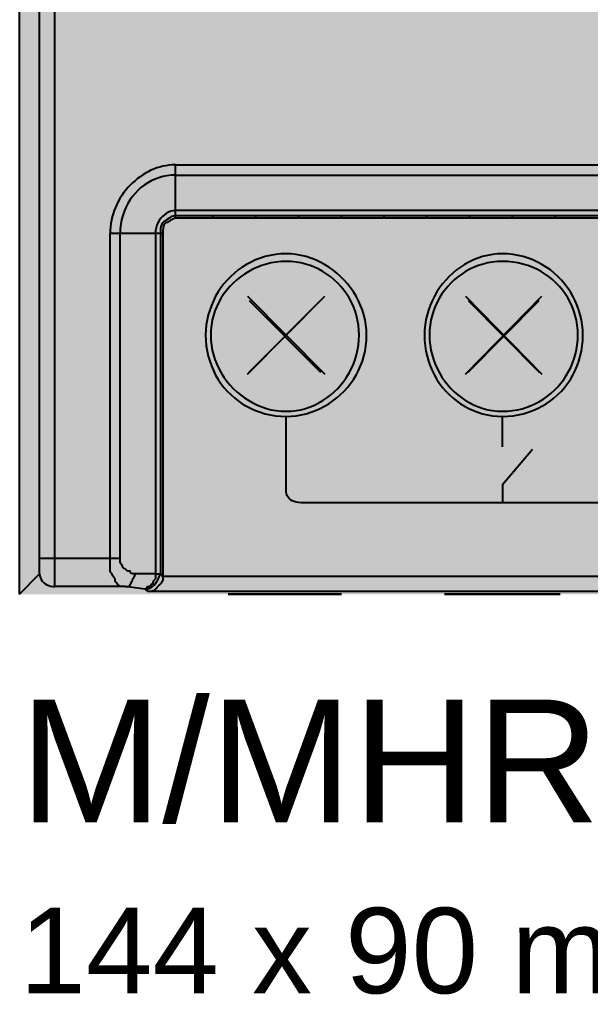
# Model space of a CAD drawing. Header units: millimetres. Extents: x 0 to 966, y -664 to 90.
# Drawn here: x 0 to 20.02, y -14.04 to 20.16 of the extents above; entities that cross this region are included whole.
import ezdxf

# ---------------------------------------------------------------- set-up
doc = ezdxf.new("R2010")
doc.units = ezdxf.units.MM
for name, color, linetype in [('HDL_BODY', 7, 'Continuous'), ('HDL_COLOUR', 7, 'Continuous'), ('HDL_DETAIL', 7, 'Continuous'), ('HDL_PRINT', 7, 'Continuous')]:
    doc.layers.add(name, color=color, linetype=linetype)
doc.styles.add('HDL_ARIAL', font='arial.ttf')

# ---------------------------------------------------------------- blocks, each defined once
blk = doc.blocks.new('M_MHR17U.1_FRONT')
at = {"layer": 'HDL_BODY', "true_color": 0x202126}
blk.add_hatch(color=250, dxfattribs=at).paths.add_polyline_path([(0, 0), (144, 0), (144, 90), (0, 90)])
at = {"layer": 'HDL_BODY', "true_color": 0x23242a}
blk.add_hatch(color=250, dxfattribs=at).paths.add_polyline_path([(0.4, 0.5), (143.6, 0.5), (143.6, 19.8), (0.4, 19.8)])
at = {"layer": 'HDL_COLOUR', "true_color": 0x1a332c}
for points in [[(9.347, 11.94), (9.158, 11.934), (8.973, 11.915), (8.792, 11.885), (8.616, 11.843), (8.444, 11.789), (8.277, 11.726), (8.116, 11.652), (7.961, 11.568), (7.811, 11.475), (7.668, 11.373), (7.532, 11.263), (7.403, 11.145), (7.281, 11.019), (7.167, 10.886), (7.062, 10.747), (6.964, 10.602), (6.876, 10.451), (6.796, 10.294), (6.727, 10.133), (6.667, 9.967), (6.617, 9.798), (6.577, 9.625), (6.549, 9.449), (6.531, 9.27), (6.525, 9.089), (6.531, 8.898), (6.549, 8.711), (6.577, 8.529), (6.617, 8.35), (6.667, 8.177), (6.727, 8.008), (6.796, 7.845), (6.876, 7.688), (6.964, 7.537), (7.062, 7.392), (7.167, 7.255), (7.281, 7.124), (7.403, 7.001), (7.532, 6.886), (7.668, 6.779), (7.811, 6.681), (7.961, 6.592), (8.116, 6.511), (8.277, 6.441), (8.444, 6.38), (8.616, 6.33), (8.792, 6.29), (8.973, 6.261), (9.158, 6.243), (9.347, 6.237), (9.526, 6.243), (9.703, 6.261), (9.877, 6.29), (10.048, 6.33), (10.216, 6.38), (10.38, 6.441), (10.54, 6.511), (10.694, 6.592), (10.844, 6.681), (10.988, 6.779), (11.126, 6.886), (11.257, 7.001), (11.381, 7.124), (11.498, 7.255), (11.607, 7.392), (11.708, 7.537), (11.8, 7.688), (11.883, 7.845), (11.956, 8.008), (12.019, 8.177), (12.072, 8.35), (12.114, 8.529), (12.144, 8.711), (12.163, 8.898), (12.169, 9.089), (12.163, 9.27), (12.144, 9.449), (12.114, 9.625), (12.072, 9.798), (12.019, 9.967), (11.956, 10.133), (11.883, 10.294), (11.8, 10.451), (11.708, 10.602), (11.607, 10.747), (11.498, 10.886), (11.381, 11.019), (11.257, 11.145), (11.126, 11.263), (10.988, 11.373), (10.844, 11.475), (10.694, 11.568), (10.54, 11.652), (10.38, 11.726), (10.216, 11.789), (10.048, 11.843), (9.877, 11.885), (9.703, 11.915), (9.526, 11.934), (9.347, 11.94)], [(9.347, 11.673), (9.172, 11.667), (8.999, 11.65), (8.828, 11.621), (8.661, 11.581), (8.498, 11.531), (8.338, 11.47), (8.184, 11.4), (8.034, 11.32), (7.89, 11.232), (7.752, 11.135), (7.62, 11.029), (7.495, 10.916), (7.378, 10.795), (7.268, 10.668), (7.167, 10.533), (7.074, 10.393), (6.99, 10.246), (6.917, 10.094), (6.853, 9.937), (6.8, 9.776), (6.757, 9.61), (6.727, 9.439), (6.708, 9.266), (6.702, 9.089), (6.708, 8.912), (6.727, 8.737), (6.757, 8.565), (6.8, 8.396), (6.853, 8.231), (6.917, 8.07), (6.99, 7.914), (7.074, 7.762), (7.167, 7.617), (7.268, 7.477), (7.378, 7.344), (7.495, 7.218), (7.62, 7.099), (7.752, 6.988), (7.89, 6.886), (8.034, 6.792), (8.184, 6.708), (8.338, 6.633), (8.498, 6.569), (8.661, 6.515), (8.828, 6.472), (8.999, 6.441), (9.172, 6.422), (9.347, 6.416), (9.522, 6.422), (9.694, 6.441), (9.862, 6.472), (10.026, 6.515), (10.187, 6.569), (10.342, 6.633), (10.492, 6.708), (10.637, 6.792), (10.776, 6.886), (10.909, 6.988), (11.036, 7.099), (11.155, 7.218), (11.267, 7.344), (11.371, 7.477), (11.467, 7.617), (11.555, 7.762), (11.634, 7.914), (11.703, 8.07), (11.763, 8.231), (11.813, 8.396), (11.852, 8.565), (11.881, 8.737), (11.899, 8.912), (11.904, 9.089), (11.899, 9.266), (11.881, 9.439), (11.852, 9.61), (11.813, 9.776), (11.763, 9.937), (11.703, 10.094), (11.634, 10.246), (11.555, 10.393), (11.467, 10.533), (11.371, 10.668), (11.267, 10.795), (11.155, 10.916), (11.036, 11.029), (10.909, 11.135), (10.776, 11.232), (10.637, 11.32), (10.492, 11.4), (10.342, 11.47), (10.187, 11.531), (10.026, 11.581), (9.862, 11.621), (9.694, 11.65), (9.522, 11.667), (9.347, 11.673)], [(16.931, 11.94), (16.752, 11.934), (16.577, 11.915), (16.404, 11.885), (16.236, 11.843), (16.071, 11.789), (15.911, 11.726), (15.755, 11.652), (15.605, 11.568), (15.46, 11.475), (15.321, 11.373), (15.188, 11.263), (15.062, 11.145), (14.943, 11.019), (14.831, 10.886), (14.728, 10.747), (14.632, 10.602), (14.544, 10.451), (14.466, 10.294), (14.397, 10.133), (14.337, 9.967), (14.288, 9.798), (14.249, 9.625), (14.22, 9.449), (14.203, 9.27), (14.197, 9.089), (14.203, 8.898), (14.22, 8.711), (14.249, 8.529), (14.288, 8.35), (14.337, 8.177), (14.397, 8.008), (14.466, 7.845), (14.544, 7.688), (14.632, 7.537), (14.728, 7.392), (14.831, 7.255), (14.943, 7.124), (15.062, 7.001), (15.188, 6.886), (15.321, 6.779), (15.46, 6.681), (15.605, 6.592), (15.755, 6.511), (15.911, 6.441), (16.071, 6.38), (16.236, 6.33), (16.404, 6.29), (16.577, 6.261), (16.752, 6.243), (16.931, 6.237), (17.12, 6.243), (17.304, 6.261), (17.485, 6.29), (17.662, 6.33), (17.834, 6.38), (18, 6.441), (18.162, 6.511), (18.317, 6.592), (18.467, 6.681), (18.61, 6.779), (18.746, 6.886), (18.875, 7.001), (18.997, 7.124), (19.111, 7.255), (19.216, 7.392), (19.314, 7.537), (19.402, 7.688), (19.481, 7.845), (19.551, 8.008), (19.611, 8.177), (19.661, 8.35), (19.701, 8.529), (19.729, 8.711), (19.747, 8.898), (19.752, 9.089), (19.747, 9.27), (19.729, 9.449), (19.701, 9.625), (19.661, 9.798), (19.611, 9.967), (19.551, 10.133), (19.481, 10.294), (19.402, 10.451), (19.314, 10.602), (19.216, 10.747), (19.111, 10.886), (18.997, 11.019), (18.875, 11.145), (18.746, 11.263), (18.61, 11.373), (18.467, 11.475), (18.317, 11.568), (18.162, 11.652), (18, 11.726), (17.834, 11.789), (17.662, 11.843), (17.485, 11.885), (17.304, 11.915), (17.12, 11.934), (16.931, 11.94)], [(16.931, 11.673), (16.756, 11.667), (16.584, 11.65), (16.416, 11.621), (16.251, 11.581), (16.091, 11.531), (15.936, 11.47), (15.786, 11.4), (15.641, 11.32), (15.502, 11.232), (15.369, 11.135), (15.242, 11.029), (15.123, 10.916), (15.011, 10.795), (14.907, 10.668), (14.811, 10.533), (14.723, 10.393), (14.644, 10.246), (14.575, 10.094), (14.515, 9.937), (14.465, 9.776), (14.425, 9.61), (14.397, 9.439), (14.379, 9.266), (14.373, 9.089), (14.379, 8.912), (14.397, 8.737), (14.425, 8.565), (14.465, 8.396), (14.515, 8.231), (14.575, 8.07), (14.644, 7.914), (14.723, 7.762), (14.811, 7.617), (14.907, 7.477), (15.011, 7.344), (15.123, 7.218), (15.242, 7.099), (15.369, 6.988), (15.502, 6.886), (15.641, 6.792), (15.786, 6.708), (15.936, 6.633), (16.091, 6.569), (16.251, 6.515), (16.416, 6.472), (16.584, 6.441), (16.756, 6.422), (16.931, 6.416), (17.109, 6.422), (17.283, 6.439), (17.454, 6.468), (17.62, 6.507), (17.782, 6.557), (17.938, 6.617), (18.09, 6.686), (18.235, 6.764), (18.376, 6.851), (18.509, 6.946), (18.637, 7.049), (18.758, 7.16), (18.871, 7.277), (18.978, 7.402), (19.077, 7.532), (19.167, 7.668), (19.25, 7.81), (19.324, 7.957), (19.389, 8.108), (19.445, 8.264), (19.491, 8.423), (19.528, 8.585), (19.554, 8.751), (19.571, 8.919), (19.576, 9.089), (19.57, 9.266), (19.553, 9.439), (19.524, 9.61), (19.484, 9.776), (19.434, 9.937), (19.373, 10.094), (19.303, 10.246), (19.223, 10.393), (19.134, 10.533), (19.036, 10.668), (18.93, 10.795), (18.816, 10.916), (18.693, 11.029), (18.563, 11.135), (18.427, 11.232), (18.283, 11.32), (18.133, 11.4), (17.977, 11.47), (17.815, 11.531), (17.647, 11.581), (17.475, 11.621), (17.298, 11.65), (17.116, 11.667), (16.931, 11.673)]]:
    blk.add_hatch(color=250, dxfattribs=at).paths.add_polyline_path(points)
at = {"layer": 'HDL_COLOUR', "true_color": 0x9ea4a8}
for points in [[(11.322, 9.089), (11.306, 9.35), (11.255, 9.606), (11.172, 9.853), (11.058, 10.087), (10.914, 10.304), (10.744, 10.5), (10.55, 10.673), (10.335, 10.818), (10.103, 10.933), (9.858, 11.017), (9.605, 11.068), (9.347, 11.085), (9.089, 11.068), (8.836, 11.017), (8.591, 10.933), (8.36, 10.818), (8.145, 10.673), (7.951, 10.5), (7.78, 10.304), (7.637, 10.087), (7.522, 9.853), (7.439, 9.606), (7.389, 9.35), (7.372, 9.089), (7.389, 8.828), (7.439, 8.572), (7.522, 8.325), (7.637, 8.091), (7.78, 7.874), (7.951, 7.678), (8.145, 7.505), (8.36, 7.36), (8.591, 7.245), (8.836, 7.161), (9.089, 7.11), (9.347, 7.093), (9.605, 7.11), (9.858, 7.161), (10.103, 7.245), (10.335, 7.36), (10.55, 7.505), (10.744, 7.678), (10.914, 7.874), (11.058, 8.091), (11.172, 8.325), (11.255, 8.572), (11.306, 8.828)], [(18.919, 9.089), (18.902, 9.35), (18.853, 9.606), (18.771, 9.853), (18.659, 10.087), (18.517, 10.304), (18.35, 10.5), (18.158, 10.673), (17.947, 10.818), (17.719, 10.933), (17.478, 11.017), (17.228, 11.068), (16.975, 11.085), (16.721, 11.068), (16.471, 11.017), (16.231, 10.933), (16.002, 10.818), (15.791, 10.673), (15.6, 10.5), (15.432, 10.304), (15.291, 10.087), (15.178, 9.853), (15.097, 9.606), (15.047, 9.35), (15.03, 9.089), (15.047, 8.828), (15.097, 8.572), (15.178, 8.325), (15.291, 8.091), (15.432, 7.874), (15.6, 7.678), (15.791, 7.505), (16.002, 7.36), (16.231, 7.245), (16.471, 7.161), (16.721, 7.11), (16.975, 7.093), (17.228, 7.11), (17.478, 7.161), (17.719, 7.245), (17.947, 7.36), (18.158, 7.505), (18.35, 7.678), (18.517, 7.874), (18.659, 8.091), (18.771, 8.325), (18.853, 8.572), (18.902, 8.828)], [(11.124, 9.045), (11.108, 9.285), (11.062, 9.521), (10.985, 9.749), (10.88, 9.965), (10.748, 10.165), (10.591, 10.346), (10.412, 10.505), (10.214, 10.638), (10, 10.745), (9.774, 10.822), (9.541, 10.869), (9.303, 10.885), (9.065, 10.869), (8.832, 10.822), (8.606, 10.745), (8.393, 10.638), (8.194, 10.505), (8.015, 10.346), (7.858, 10.165), (7.726, 9.965), (7.621, 9.749), (7.544, 9.521), (7.498, 9.285), (7.482, 9.045), (7.498, 8.804), (7.544, 8.568), (7.621, 8.34), (7.726, 8.125), (7.858, 7.924), (8.015, 7.743), (8.194, 7.585), (8.393, 7.451), (8.606, 7.345), (8.832, 7.267), (9.065, 7.22), (9.303, 7.204), (9.541, 7.22), (9.774, 7.267), (10, 7.345), (10.214, 7.451), (10.412, 7.585), (10.591, 7.743), (10.748, 7.924), (10.88, 8.125), (10.985, 8.34), (11.062, 8.568), (11.108, 8.804)], [(18.796, 9.045), (18.78, 9.285), (18.734, 9.521), (18.657, 9.749), (18.552, 9.965), (18.419, 10.165), (18.262, 10.346), (18.083, 10.505), (17.885, 10.638), (17.672, 10.745), (17.446, 10.822), (17.212, 10.869), (16.975, 10.885), (16.737, 10.869), (16.503, 10.822), (16.278, 10.745), (16.064, 10.638), (15.866, 10.505), (15.687, 10.346), (15.53, 10.165), (15.398, 9.965), (15.292, 9.749), (15.216, 9.521), (15.169, 9.285), (15.154, 9.045), (15.169, 8.804), (15.216, 8.568), (15.292, 8.34), (15.398, 8.125), (15.53, 7.924), (15.687, 7.743), (15.866, 7.585), (16.064, 7.451), (16.278, 7.345), (16.503, 7.267), (16.737, 7.22), (16.975, 7.204), (17.212, 7.22), (17.446, 7.267), (17.672, 7.345), (17.885, 7.451), (18.083, 7.585), (18.262, 7.743), (18.419, 7.924), (18.552, 8.125), (18.657, 8.34), (18.734, 8.568), (18.78, 8.804)]]:
    blk.add_hatch(color=253, dxfattribs=at).paths.add_polyline_path(points)
at = {"layer": 'HDL_PRINT', "true_color": 0xdee1e9}
for points in [[(8.73, 15.416), (8.73, 17.465), (8.994, 17.465), (8.994, 15.683), (9.964, 15.683), (9.964, 15.416), (8.73, 15.416)], [(16.402, 15.416), (16.137, 15.416), (16.137, 17.02), (16.099, 16.987), (16.062, 16.961), (16.024, 16.94), (15.986, 16.921), (15.948, 16.9), (15.91, 16.875), (15.872, 16.842), (15.835, 16.809), (15.797, 16.785), (15.759, 16.769), (15.721, 16.759), (15.683, 16.754), (15.646, 16.753), (15.608, 16.752), (15.608, 16.931), (15.67, 16.964), (15.725, 16.998), (15.774, 17.031), (15.817, 17.064), (15.857, 17.098), (15.893, 17.131), (15.927, 17.165), (15.961, 17.198), (15.998, 17.236), (16.036, 17.274), (16.074, 17.313), (16.112, 17.351), (16.15, 17.389), (16.187, 17.427), (16.225, 17.465), (16.402, 17.465), (16.402, 15.416)], [(18.341, 15.683), (18.341, 15.416), (16.931, 15.416), (16.931, 15.454), (16.934, 15.482), (16.942, 15.505), (16.957, 15.528), (16.982, 15.556), (17.019, 15.594), (17.024, 15.632), (17.038, 15.67), (17.06, 15.709), (17.089, 15.747), (17.122, 15.785), (17.158, 15.823), (17.195, 15.861), (17.203, 15.895), (17.224, 15.93), (17.256, 15.966), (17.294, 16.006), (17.337, 16.05), (17.381, 16.1), (17.423, 16.155), (17.46, 16.218), (17.542, 16.274), (17.612, 16.324), (17.672, 16.37), (17.723, 16.411), (17.768, 16.448), (17.806, 16.482), (17.84, 16.514), (17.871, 16.544), (17.901, 16.574), (17.934, 16.637), (17.965, 16.693), (17.995, 16.742), (18.022, 16.786), (18.044, 16.826), (18.062, 16.862), (18.073, 16.897), (18.077, 16.931), (18.072, 16.969), (18.057, 17.007), (18.035, 17.045), (18.007, 17.083), (17.974, 17.122), (17.938, 17.16), (17.901, 17.198), (17.895, 17.203), (17.879, 17.216), (17.852, 17.233), (17.814, 17.252), (17.766, 17.269), (17.706, 17.282), (17.636, 17.287), (17.598, 17.282), (17.561, 17.269), (17.523, 17.252), (17.485, 17.233), (17.447, 17.216), (17.409, 17.203), (17.372, 17.198), (17.342, 17.164), (17.321, 17.13), (17.305, 17.093), (17.294, 17.053), (17.288, 17.009), (17.285, 16.96), (17.284, 16.904), (17.283, 16.842), (17.019, 16.842), (17.022, 16.924), (17.031, 16.995), (17.045, 17.056), (17.063, 17.108), (17.085, 17.153), (17.11, 17.191), (17.137, 17.226), (17.166, 17.257), (17.195, 17.287), (17.228, 17.34), (17.266, 17.381), (17.309, 17.413), (17.357, 17.435), (17.409, 17.45), (17.463, 17.459), (17.519, 17.463), (17.577, 17.465), (17.636, 17.465), (17.718, 17.462), (17.789, 17.453), (17.852, 17.439), (17.908, 17.42), (17.959, 17.398), (18.008, 17.373), (18.058, 17.346), (18.109, 17.317), (18.165, 17.287), (18.194, 17.254), (18.216, 17.219), (18.232, 17.182), (18.242, 17.142), (18.249, 17.098), (18.252, 17.049), (18.253, 16.994), (18.253, 16.931), (18.253, 16.886), (18.253, 16.842), (18.253, 16.797), (18.253, 16.752), (18.253, 16.708), (18.253, 16.663), (18.248, 16.625), (18.234, 16.587), (18.212, 16.549), (18.183, 16.511), (18.151, 16.472), (18.115, 16.434), (18.077, 16.396), (18.044, 16.362), (18.009, 16.328), (17.973, 16.291), (17.934, 16.251), (17.89, 16.207), (17.841, 16.158), (17.786, 16.102), (17.724, 16.04), (17.662, 16.006), (17.607, 15.973), (17.558, 15.939), (17.515, 15.906), (17.475, 15.872), (17.439, 15.839), (17.405, 15.806), (17.372, 15.772), (17.371, 15.763), (17.366, 15.741), (17.353, 15.715), (17.326, 15.692), (17.283, 15.683), (18.341, 15.683)]]:
    blk.add_hatch(color=254, dxfattribs=at).paths.add_polyline_path(points)
at = {"layer": 'HDL_DETAIL', "color": 251, "true_color": 0x52555c}
for points in [[(0, 0), (0, 90)], [(0.705, 1.248), (0.705, 22.723)], [(1.234, 1.248), (1.234, 22.277)], [(5.467, 15.059), (5.352, 15.056), (5.24, 15.047), (5.129, 15.032), (5.021, 15.011), (4.914, 14.984), (4.81, 14.951), (4.708, 14.913), (4.607, 14.87), (4.509, 14.822), (4.413, 14.768), (4.319, 14.709), (4.227, 14.646), (4.137, 14.578), (4.049, 14.505), (3.964, 14.428), (3.88, 14.346), (3.799, 14.261), (3.723, 14.171), (3.651, 14.078), (3.584, 13.982), (3.521, 13.882), (3.463, 13.779), (3.41, 13.674), (3.362, 13.567), (3.319, 13.457), (3.281, 13.346), (3.249, 13.233), (3.223, 13.119), (3.202, 13.003), (3.187, 12.887), (3.177, 12.77), (3.174, 12.654)], [(5.467, 15.059), (138.533, 15.059)], [(5.467, 13.188), (5.467, 15.059)], [(5.467, 14.703), (5.317, 14.697), (5.17, 14.679), (5.027, 14.65), (4.887, 14.61), (4.751, 14.56), (4.62, 14.499), (4.494, 14.429), (4.374, 14.35), (4.259, 14.261), (4.152, 14.164), (4.051, 14.059), (3.958, 13.947), (3.872, 13.827), (3.795, 13.7), (3.727, 13.566), (3.668, 13.427), (3.618, 13.282), (3.579, 13.132), (3.551, 12.977), (3.533, 12.817), (3.527, 12.654)], [(5.467, 14.703), (138.533, 14.703)], [(5.467, 13.455), (5.386, 13.449), (5.306, 13.431), (5.227, 13.402), (5.152, 13.362), (5.08, 13.312), (5.013, 13.254), (4.952, 13.187), (4.898, 13.113), (4.852, 13.032), (4.814, 12.944), (4.786, 12.852), (4.768, 12.755), (4.762, 12.654)], [(138.533, 13.455), (5.467, 13.455)], [(5.467, 13.277), (5.43, 13.273), (5.387, 13.262), (5.34, 13.244), (5.291, 13.222), (5.242, 13.195), (5.194, 13.164), (5.151, 13.132), (5.114, 13.099), (5.062, 13.066), (5.021, 13.027), (4.99, 12.983), (4.968, 12.935), (4.953, 12.883), (4.945, 12.828), (4.94, 12.771), (4.938, 12.713), (4.938, 12.654)], [(5.467, 13.188), (5.434, 13.184), (5.4, 13.173), (5.363, 13.155), (5.324, 13.132), (5.28, 13.105), (5.231, 13.075), (5.177, 13.043), (5.114, 13.01), (5.085, 12.976), (5.064, 12.942), (5.048, 12.905), (5.037, 12.865), (5.031, 12.821), (5.028, 12.772), (5.027, 12.716), (5.026, 12.654)], [(138.533, 13.277), (5.467, 13.277)], [(138.533, 13.188), (5.467, 13.188)], [(6.79, 13.188), (6.79, 13.277)], [(8.289, 13.188), (8.289, 13.277)], [(9.788, 13.188), (9.788, 13.277)], [(11.287, 13.188), (11.287, 13.277)], [(12.786, 13.188), (12.786, 13.277)], [(14.285, 13.188), (14.285, 13.277)], [(15.784, 13.188), (15.784, 13.277)], [(17.283, 13.188), (17.283, 13.277)], [(18.783, 13.188), (18.783, 13.277)], [(5.026, 12.654), (3.174, 12.654)], [(3.174, 1.248), (3.174, 12.654)], [(3.527, 1.248), (3.527, 12.654)], [(4.762, 12.654), (4.762, 0.713)], [(4.938, 12.654), (4.938, 0.713)], [(5.026, 12.654), (5.026, 0.624)], [(24.691, 3.208), (9.876, 3.208), (9.784, 3.212), (9.701, 3.225), (9.627, 3.246), (9.561, 3.274), (9.505, 3.31), (9.456, 3.352), (9.417, 3.401), (9.386, 3.456), (9.365, 3.517), (9.351, 3.583), (9.347, 3.654), (9.347, 6.237)], [(16.931, 5.168), (16.931, 6.237)], [(17.989, 5.079), (16.931, 3.832), (16.931, 3.208)], [(3.527, 1.248), (0.705, 1.248)], [(0.705, 0.713), (0.705, 0.713), (0.705, 0.802), (0.705, 0.891), (0.705, 0.98), (0.705, 1.069), (0.705, 1.114), (0.705, 1.145), (0.705, 1.172), (0.705, 1.203), (0.705, 1.248)], [(1.234, 0.267), (1.234, 0.267), (1.234, 0.356), (1.234, 0.446), (1.234, 0.535), (1.234, 0.579), (1.234, 0.61), (1.234, 0.637), (1.234, 0.669), (1.234, 0.713), (1.234, 0.723), (1.234, 0.75), (1.234, 0.79), (1.234, 0.838), (1.234, 0.891), (1.234, 0.934), (1.234, 0.985), (1.234, 1.041), (1.234, 1.098), (1.234, 1.153), (1.234, 1.204), (1.234, 1.248)], [(3.703, 0.267), (3.651, 0.267), (3.603, 0.267), (3.564, 0.267), (3.537, 0.267), (3.527, 0.267), (3.439, 0.356), (3.402, 0.394), (3.377, 0.422), (3.362, 0.446), (3.354, 0.469), (3.351, 0.497), (3.351, 0.535), (3.318, 0.573), (3.293, 0.611), (3.272, 0.649), (3.253, 0.687), (3.233, 0.726), (3.207, 0.764), (3.174, 0.802), (3.174, 0.865), (3.174, 0.922), (3.174, 0.974), (3.174, 1.025), (3.174, 1.075), (3.174, 1.128), (3.174, 1.185), (3.174, 1.248)], [(4.056, 0.713), (4.013, 0.713), (3.971, 0.716), (3.935, 0.724), (3.906, 0.739), (3.887, 0.764), (3.88, 0.802), (3.842, 0.802), (3.814, 0.805), (3.792, 0.813), (3.769, 0.828), (3.741, 0.854), (3.703, 0.891), (3.66, 0.9), (3.634, 0.922), (3.621, 0.949), (3.616, 0.971), (3.615, 0.98), (3.583, 1.018), (3.559, 1.057), (3.544, 1.095), (3.534, 1.133), (3.529, 1.171), (3.528, 1.209), (3.527, 1.248)], [(0, 0), (0.705, 0.713)], [(0.705, 0.713), (0.712, 0.642), (0.73, 0.576), (0.759, 0.516), (0.798, 0.461), (0.844, 0.412), (0.899, 0.369), (0.959, 0.334), (1.023, 0.305), (1.092, 0.284), (1.163, 0.272), (1.234, 0.267)], [(3.703, 0.267), (3.792, 0.267), (3.835, 0.277), (3.861, 0.299), (3.874, 0.325), (3.879, 0.347), (3.88, 0.356), (3.917, 0.401), (3.942, 0.442), (3.957, 0.479), (3.965, 0.508), (3.968, 0.528), (3.968, 0.535), (4.005, 0.579), (4.03, 0.62), (4.045, 0.657), (4.053, 0.686), (4.056, 0.706), (4.056, 0.713)], [(4.762, 0.713), (4.056, 0.713)], [(4.409, 0.178), (4.479, 0.185), (4.545, 0.203), (4.606, 0.232), (4.663, 0.271), (4.715, 0.319), (4.763, 0.373), (4.807, 0.434), (4.846, 0.5), (4.881, 0.569), (4.912, 0.64), (4.938, 0.713)], [(4.762, 0.713), (4.762, 0.669), (4.762, 0.637), (4.762, 0.61), (4.762, 0.579), (4.762, 0.535), (4.725, 0.497), (4.7, 0.469), (4.684, 0.446), (4.677, 0.422), (4.674, 0.394), (4.673, 0.356), (4.63, 0.347), (4.604, 0.325), (4.591, 0.299), (4.586, 0.277), (4.585, 0.267), (4.548, 0.267), (4.52, 0.264), (4.497, 0.256), (4.474, 0.241), (4.447, 0.216), (4.409, 0.178)], [(4.762, 0.713), (4.938, 0.713)], [(4.938, 0.713), (5.026, 0.624)], [(4.762, 0.178), (4.799, 0.216), (4.827, 0.244), (4.85, 0.267), (4.873, 0.29), (4.9, 0.318), (4.938, 0.356)], [(5.026, 0.624), (5.026, 0.535), (5.02, 0.491), (5.003, 0.449), (4.982, 0.412), (4.961, 0.383), (4.945, 0.363), (4.938, 0.356)], [(114.9, 0.624), (5.026, 0.624)], [(3.703, 0.267), (1.234, 0.267)], [(4.409, 0.178), (3.703, 0.267)], [(4.409, 0.178), (4.497, 0.089)], [(4.762, 0.178), (4.762, 0.178), (4.724, 0.145), (4.686, 0.122), (4.648, 0.106), (4.61, 0.096), (4.573, 0.091), (4.535, 0.089), (4.497, 0.089)], [(114.459, 0.089), (4.497, 0.089)], [(11.287, 0), (11.28, 0), (11.258, 0), (11.222, 0), (11.173, 0), (11.11, 0), (11.034, 0), (10.944, 0), (10.843, 0), (10.729, 0), (10.603, 0), (10.466, 0), (10.317, 0), (10.199, 0), (10.078, 0), (9.954, 0), (9.827, 0), (9.697, 0), (9.567, 0), (9.435, 0), (9.303, 0), (9.171, 0), (9.039, 0), (8.909, 0), (8.78, 0), (8.653, 0), (8.528, 0), (8.407, 0), (8.289, 0), (8.14, 0), (8.003, 0), (7.877, 0), (7.763, 0), (7.661, 0), (7.572, 0), (7.496, 0), (7.433, 0), (7.384, 0), (7.348, 0), (7.326, 0), (7.319, 0)], [(7.319, 0), (7.326, 0), (7.348, 0), (7.384, 0), (7.433, 0), (7.496, 0), (7.572, 0), (7.661, 0), (7.763, 0), (7.877, 0), (8.003, 0), (8.14, 0), (8.289, 0), (8.407, 0), (8.528, 0), (8.653, 0), (8.78, 0), (8.909, 0), (9.039, 0), (9.171, 0), (9.303, 0), (9.435, 0), (9.567, 0), (9.697, 0), (9.827, 0), (9.954, 0), (10.078, 0), (10.199, 0), (10.317, 0), (10.466, 0), (10.603, 0), (10.729, 0), (10.843, 0), (10.944, 0), (11.034, 0), (11.11, 0), (11.173, 0), (11.222, 0), (11.258, 0), (11.28, 0), (11.287, 0)], [(18.959, 0), (18.95, 0), (18.923, 0), (18.88, 0), (18.822, 0), (18.748, 0), (18.661, 0), (18.561, 0), (18.449, 0), (18.326, 0), (18.193, 0), (18.051, 0), (17.901, 0), (17.784, 0), (17.665, 0), (17.545, 0), (17.424, 0), (17.302, 0), (17.178, 0), (17.055, 0), (16.931, 0), (16.807, 0), (16.683, 0), (16.56, 0), (16.437, 0), (16.316, 0), (16.196, 0), (16.077, 0), (15.961, 0), (15.81, 0), (15.668, 0), (15.535, 0), (15.412, 0), (15.3, 0), (15.2, 0), (15.113, 0), (15.04, 0), (14.981, 0), (14.938, 0), (14.912, 0), (14.903, 0)], [(14.903, 0), (14.912, 0), (14.938, 0), (14.981, 0), (15.04, 0), (15.113, 0), (15.2, 0), (15.3, 0), (15.412, 0), (15.535, 0), (15.668, 0), (15.81, 0), (15.961, 0), (16.077, 0), (16.196, 0), (16.316, 0), (16.437, 0), (16.56, 0), (16.683, 0), (16.807, 0), (16.931, 0), (17.055, 0), (17.178, 0), (17.302, 0), (17.424, 0), (17.545, 0), (17.665, 0), (17.784, 0), (17.901, 0), (18.051, 0), (18.193, 0), (18.326, 0), (18.449, 0), (18.561, 0), (18.661, 0), (18.748, 0), (18.822, 0), (18.88, 0), (18.923, 0), (18.95, 0), (18.959, 0)]]:
    blk.add_lwpolyline(points, dxfattribs=at)
for points in [[(9.347, 11.94), (9.158, 11.934), (8.973, 11.915), (8.792, 11.885), (8.616, 11.843), (8.444, 11.789), (8.277, 11.726), (8.116, 11.652), (7.961, 11.568), (7.811, 11.475), (7.668, 11.373), (7.532, 11.263), (7.403, 11.145), (7.281, 11.019), (7.167, 10.886), (7.062, 10.747), (6.964, 10.602), (6.876, 10.451), (6.796, 10.294), (6.727, 10.133), (6.667, 9.967), (6.617, 9.798), (6.577, 9.625), (6.549, 9.449), (6.531, 9.27), (6.525, 9.089), (6.531, 8.898), (6.549, 8.711), (6.577, 8.529), (6.617, 8.35), (6.667, 8.177), (6.727, 8.008), (6.796, 7.845), (6.876, 7.688), (6.964, 7.537), (7.062, 7.392), (7.167, 7.255), (7.281, 7.124), (7.403, 7.001), (7.532, 6.886), (7.668, 6.779), (7.811, 6.681), (7.961, 6.592), (8.116, 6.511), (8.277, 6.441), (8.444, 6.38), (8.616, 6.33), (8.792, 6.29), (8.973, 6.261), (9.158, 6.243), (9.347, 6.237), (9.526, 6.243), (9.703, 6.261), (9.877, 6.29), (10.048, 6.33), (10.216, 6.38), (10.38, 6.441), (10.54, 6.511), (10.694, 6.592), (10.844, 6.681), (10.988, 6.779), (11.126, 6.886), (11.257, 7.001), (11.381, 7.124), (11.498, 7.255), (11.607, 7.392), (11.708, 7.537), (11.8, 7.688), (11.883, 7.845), (11.956, 8.008), (12.019, 8.177), (12.072, 8.35), (12.114, 8.529), (12.144, 8.711), (12.163, 8.898), (12.169, 9.089), (12.163, 9.27), (12.144, 9.449), (12.114, 9.625), (12.072, 9.798), (12.019, 9.967), (11.956, 10.133), (11.883, 10.294), (11.8, 10.451), (11.708, 10.602), (11.607, 10.747), (11.498, 10.886), (11.381, 11.019), (11.257, 11.145), (11.126, 11.263), (10.988, 11.373), (10.844, 11.475), (10.694, 11.568), (10.54, 11.652), (10.38, 11.726), (10.216, 11.789), (10.048, 11.843), (9.877, 11.885), (9.703, 11.915), (9.526, 11.934), (9.347, 11.94)], [(9.347, 11.673), (9.172, 11.667), (8.999, 11.65), (8.828, 11.621), (8.661, 11.581), (8.498, 11.531), (8.338, 11.47), (8.184, 11.4), (8.034, 11.32), (7.89, 11.232), (7.752, 11.135), (7.62, 11.029), (7.495, 10.916), (7.378, 10.795), (7.268, 10.668), (7.167, 10.533), (7.074, 10.393), (6.99, 10.246), (6.917, 10.094), (6.853, 9.937), (6.8, 9.776), (6.757, 9.61), (6.727, 9.439), (6.708, 9.266), (6.702, 9.089), (6.708, 8.912), (6.727, 8.737), (6.757, 8.565), (6.8, 8.396), (6.853, 8.231), (6.917, 8.07), (6.99, 7.914), (7.074, 7.762), (7.167, 7.617), (7.268, 7.477), (7.378, 7.344), (7.495, 7.218), (7.62, 7.099), (7.752, 6.988), (7.89, 6.886), (8.034, 6.792), (8.184, 6.708), (8.338, 6.633), (8.498, 6.569), (8.661, 6.515), (8.828, 6.472), (8.999, 6.441), (9.172, 6.422), (9.347, 6.416), (9.522, 6.422), (9.694, 6.441), (9.862, 6.472), (10.026, 6.515), (10.187, 6.569), (10.342, 6.633), (10.492, 6.708), (10.637, 6.792), (10.776, 6.886), (10.909, 6.988), (11.036, 7.099), (11.155, 7.218), (11.267, 7.344), (11.371, 7.477), (11.467, 7.617), (11.555, 7.762), (11.634, 7.914), (11.703, 8.07), (11.763, 8.231), (11.813, 8.396), (11.852, 8.565), (11.881, 8.737), (11.899, 8.912), (11.904, 9.089), (11.899, 9.266), (11.881, 9.439), (11.852, 9.61), (11.813, 9.776), (11.763, 9.937), (11.703, 10.094), (11.634, 10.246), (11.555, 10.393), (11.467, 10.533), (11.371, 10.668), (11.267, 10.795), (11.155, 10.916), (11.036, 11.029), (10.909, 11.135), (10.776, 11.232), (10.637, 11.32), (10.492, 11.4), (10.342, 11.47), (10.187, 11.531), (10.026, 11.581), (9.862, 11.621), (9.694, 11.65), (9.522, 11.667), (9.347, 11.673)], [(16.931, 11.94), (16.752, 11.934), (16.577, 11.915), (16.404, 11.885), (16.236, 11.843), (16.071, 11.789), (15.911, 11.726), (15.755, 11.652), (15.605, 11.568), (15.46, 11.475), (15.321, 11.373), (15.188, 11.263), (15.062, 11.145), (14.943, 11.019), (14.831, 10.886), (14.728, 10.747), (14.632, 10.602), (14.544, 10.451), (14.466, 10.294), (14.397, 10.133), (14.337, 9.967), (14.288, 9.798), (14.249, 9.625), (14.22, 9.449), (14.203, 9.27), (14.197, 9.089), (14.203, 8.898), (14.22, 8.711), (14.249, 8.529), (14.288, 8.35), (14.337, 8.177), (14.397, 8.008), (14.466, 7.845), (14.544, 7.688), (14.632, 7.537), (14.728, 7.392), (14.831, 7.255), (14.943, 7.124), (15.062, 7.001), (15.188, 6.886), (15.321, 6.779), (15.46, 6.681), (15.605, 6.592), (15.755, 6.511), (15.911, 6.441), (16.071, 6.38), (16.236, 6.33), (16.404, 6.29), (16.577, 6.261), (16.752, 6.243), (16.931, 6.237), (17.12, 6.243), (17.304, 6.261), (17.485, 6.29), (17.662, 6.33), (17.834, 6.38), (18, 6.441), (18.162, 6.511), (18.317, 6.592), (18.467, 6.681), (18.61, 6.779), (18.746, 6.886), (18.875, 7.001), (18.997, 7.124), (19.111, 7.255), (19.216, 7.392), (19.314, 7.537), (19.402, 7.688), (19.481, 7.845), (19.551, 8.008), (19.611, 8.177), (19.661, 8.35), (19.701, 8.529), (19.729, 8.711), (19.747, 8.898), (19.752, 9.089), (19.747, 9.27), (19.729, 9.449), (19.701, 9.625), (19.661, 9.798), (19.611, 9.967), (19.551, 10.133), (19.481, 10.294), (19.402, 10.451), (19.314, 10.602), (19.216, 10.747), (19.111, 10.886), (18.997, 11.019), (18.875, 11.145), (18.746, 11.263), (18.61, 11.373), (18.467, 11.475), (18.317, 11.568), (18.162, 11.652), (18, 11.726), (17.834, 11.789), (17.662, 11.843), (17.485, 11.885), (17.304, 11.915), (17.12, 11.934), (16.931, 11.94)], [(16.931, 11.673), (16.756, 11.667), (16.584, 11.65), (16.416, 11.621), (16.251, 11.581), (16.091, 11.531), (15.936, 11.47), (15.786, 11.4), (15.641, 11.32), (15.502, 11.232), (15.369, 11.135), (15.242, 11.029), (15.123, 10.916), (15.011, 10.795), (14.907, 10.668), (14.811, 10.533), (14.723, 10.393), (14.644, 10.246), (14.575, 10.094), (14.515, 9.937), (14.465, 9.776), (14.425, 9.61), (14.397, 9.439), (14.379, 9.266), (14.373, 9.089), (14.379, 8.912), (14.397, 8.737), (14.425, 8.565), (14.465, 8.396), (14.515, 8.231), (14.575, 8.07), (14.644, 7.914), (14.723, 7.762), (14.811, 7.617), (14.907, 7.477), (15.011, 7.344), (15.123, 7.218), (15.242, 7.099), (15.369, 6.988), (15.502, 6.886), (15.641, 6.792), (15.786, 6.708), (15.936, 6.633), (16.091, 6.569), (16.251, 6.515), (16.416, 6.472), (16.584, 6.441), (16.756, 6.422), (16.931, 6.416), (17.109, 6.422), (17.283, 6.439), (17.454, 6.468), (17.62, 6.507), (17.782, 6.557), (17.938, 6.617), (18.09, 6.686), (18.235, 6.764), (18.376, 6.851), (18.509, 6.946), (18.637, 7.049), (18.758, 7.16), (18.871, 7.277), (18.978, 7.402), (19.077, 7.532), (19.167, 7.668), (19.25, 7.81), (19.324, 7.957), (19.389, 8.108), (19.445, 8.264), (19.491, 8.423), (19.528, 8.585), (19.554, 8.751), (19.571, 8.919), (19.576, 9.089), (19.57, 9.266), (19.553, 9.439), (19.524, 9.61), (19.484, 9.776), (19.434, 9.937), (19.373, 10.094), (19.303, 10.246), (19.223, 10.393), (19.134, 10.533), (19.036, 10.668), (18.93, 10.795), (18.816, 10.916), (18.693, 11.029), (18.563, 11.135), (18.427, 11.232), (18.283, 11.32), (18.133, 11.4), (17.977, 11.47), (17.815, 11.531), (17.647, 11.581), (17.475, 11.621), (17.298, 11.65), (17.116, 11.667), (16.931, 11.673)], [(4.938, 0.713), (4.938, 0.713)]]:
    blk.add_lwpolyline(points, close=True, dxfattribs=at)
at = {"layer": 'HDL_DETAIL', "color": 250, "true_color": 0x25292b}
for points in [[(7.993, 7.72), (10.702, 10.458)], [(7.993, 10.458), (10.702, 7.72)], [(8.054, 7.783), (10.552, 10.306)], [(8.054, 10.306), (10.552, 7.783)], [(15.641, 7.72), (18.308, 10.458)], [(15.641, 10.458), (18.308, 7.72)], [(15.726, 7.783), (18.223, 10.306)], [(15.726, 10.306), (18.223, 7.783)]]:
    blk.add_lwpolyline(points, dxfattribs=at)

msp = doc.modelspace()

# ---------------------------------------------------------------- block references
msp.add_blockref('M_MHR17U.1_FRONT', (0, 0))

# ---------------------------------------------------------------- texts
at = {"color": 7, "style": 'HDL_ARIAL'}
for s, height, p in [('M/MHR17U.1', 4.3, (0, -8)), ('144 x 90 mm', 3, (0, -14))]:
    msp.add_text(s, height=height, dxfattribs=at).set_placement(p)

doc.saveas('drawing.dxf')
